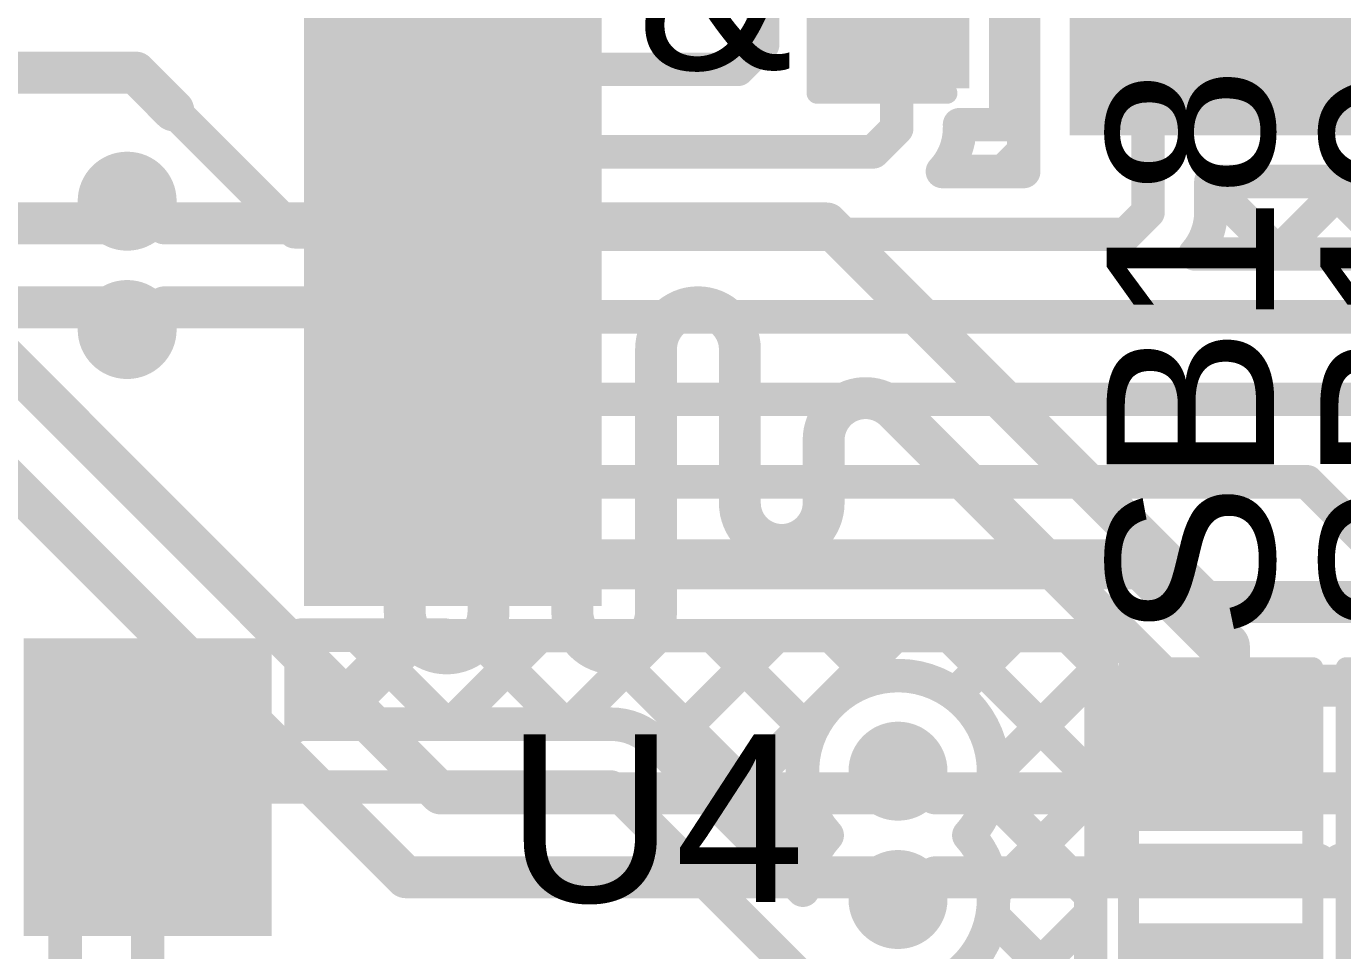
# Model space of a CAD drawing. Header units: millimetres. Extents: x -0.64 to 2.98, y -0.65 to 2.86.
# Drawn here: x 0.7399 to 1.0541, y 1.0345 to 1.255 of the extents above; entities that cross this region are included whole.
import ezdxf

# ---------------------------------------------------------------- set-up
doc = ezdxf.new("R2010")
doc.units = ezdxf.units.MM
doc.header["$MEASUREMENT"] = 0
for name, color, linetype in [('BottomLayer', 5, 'Continuous'), ('BottomSolder', 6, 'Continuous'), ('Mechanical2', 216, 'Continuous'), ('TopLayer', 1, 'Continuous'), ('TopOverlay', 2, 'Continuous'), ('TopPaste', 8, 'Continuous'), ('TopSolder', 216, 'Continuous'), ('ViaHoleLayer', 16, 'Continuous')]:
    doc.layers.add(name, color=color, linetype=linetype)
doc.styles.add('Arial', font='', dxfattribs={"height": 0.2})
doc.styles.get('Arial').set_extended_font_data('Arial')

# ---------------------------------------------------------------- blocks, each defined once
blk = doc.blocks.new('32TQFP_290')
at = {"layer": 'TopLayer'}
for points in [[(-0.15354, -0.02362), (-0.09055, -0.02362), (-0.09055, -0.03543), (-0.15354, -0.03543)], [(-0.15354, -0.04331), (-0.09055, -0.04331), (-0.09055, -0.05512), (-0.15354, -0.05512)], [(-0.15354, -0.06299), (-0.09055, -0.06299), (-0.09055, -0.0748), (-0.15354, -0.0748)], [(-0.06299, -0.09055), (-0.06299, -0.15354), (-0.0748, -0.15354), (-0.0748, -0.09055)], [(-0.04331, -0.09055), (-0.04331, -0.15354), (-0.05512, -0.15354), (-0.05512, -0.09055)], [(-0.02362, -0.09055), (-0.02362, -0.15354), (-0.03543, -0.15354), (-0.03543, -0.09055)], [(-0.00394, -0.09055), (-0.00394, -0.15354), (-0.01575, -0.15354), (-0.01575, -0.09055)], [(0.01575, -0.09055), (0.01575, -0.15354), (0.00394, -0.15354), (0.00394, -0.09055)], [(0.03543, -0.09055), (0.03543, -0.15354), (0.02362, -0.15354), (0.02362, -0.09055)], [(0.05512, -0.09055), (0.05512, -0.15354), (0.04331, -0.15354), (0.04331, -0.09055)]]:
    blk.add_hatch(color=1, dxfattribs=at).paths.add_polyline_path(points)
at = {"layer": 'TopPaste'}
for points in [[(-0.15354, -0.02362), (-0.09055, -0.02362), (-0.09055, -0.03543), (-0.15354, -0.03543)], [(-0.15354, -0.04331), (-0.09055, -0.04331), (-0.09055, -0.05512), (-0.15354, -0.05512)], [(-0.15354, -0.06299), (-0.09055, -0.06299), (-0.09055, -0.0748), (-0.15354, -0.0748)], [(-0.06299, -0.09055), (-0.06299, -0.15354), (-0.0748, -0.15354), (-0.0748, -0.09055)], [(-0.04331, -0.09055), (-0.04331, -0.15354), (-0.05512, -0.15354), (-0.05512, -0.09055)], [(-0.02362, -0.09055), (-0.02362, -0.15354), (-0.03543, -0.15354), (-0.03543, -0.09055)], [(-0.00394, -0.09055), (-0.00394, -0.15354), (-0.01575, -0.15354), (-0.01575, -0.09055)], [(0.01575, -0.09055), (0.01575, -0.15354), (0.00394, -0.15354), (0.00394, -0.09055)], [(0.03543, -0.09055), (0.03543, -0.15354), (0.02362, -0.15354), (0.02362, -0.09055)], [(0.05512, -0.09055), (0.05512, -0.15354), (0.04331, -0.15354), (0.04331, -0.09055)]]:
    blk.add_hatch(color=8, dxfattribs=at).paths.add_polyline_path(points)
at = {"layer": 'TopSolder'}
for points in [[(-0.15754, -0.01962), (-0.08655, -0.01962), (-0.08655, -0.03943), (-0.15754, -0.03943)], [(-0.15754, -0.03931), (-0.08655, -0.03931), (-0.08655, -0.05912), (-0.15754, -0.05912)], [(-0.15754, -0.05899), (-0.08655, -0.05899), (-0.08655, -0.0788), (-0.15754, -0.0788)], [(-0.05899, -0.08655), (-0.05899, -0.15754), (-0.0788, -0.15754), (-0.0788, -0.08655)], [(-0.03931, -0.08655), (-0.03931, -0.15754), (-0.05912, -0.15754), (-0.05912, -0.08655)], [(-0.01962, -0.08655), (-0.01962, -0.15754), (-0.03943, -0.15754), (-0.03943, -0.08655)], [(0.00006, -0.08655), (0.00006, -0.15754), (-0.01975, -0.15754), (-0.01975, -0.08655)], [(0.01975, -0.08655), (0.01975, -0.15754), (-0.00006, -0.15754), (-0.00006, -0.08655)], [(0.03943, -0.08655), (0.03943, -0.15754), (0.01962, -0.15754), (0.01962, -0.08655)], [(0.05912, -0.08655), (0.05912, -0.15754), (0.03931, -0.15754), (0.03931, -0.08655)], [(0.0788, -0.08655), (0.0788, -0.15754), (0.05899, -0.15754), (0.05899, -0.08655)]]:
    blk.add_hatch(color=216, dxfattribs=at).paths.add_polyline_path(points)
at = {"layer": 'TopOverlay', "const_width": 0.005}
blk.add_lwpolyline([(-0.10894, -0.08494), (-0.08694, -0.10694)], dxfattribs=at)
at = {"layer": 'TopOverlay', "const_width": 0.0025}
for points in [[(-0.11019, -0.08494, 1), (-0.10769, -0.08494, 1)], [(-0.08819, -0.10694, 1), (-0.08569, -0.10694, 1)]]:
    blk.add_lwpolyline(points, format="xyb", close=True, dxfattribs=at)
blk = doc.blocks.new('SOLDER_BRIDGE_314')
at = {"layer": 'TopLayer'}
for points in [[(-0.045, -0.0175), (-0.045, 0.0175), (-0.015, 0.0175), (-0.015, -0.0175)], [(0.015, -0.0175), (0.015, 0.0175), (0.045, 0.0175), (0.045, -0.0175)]]:
    blk.add_hatch(color=1, dxfattribs=at).paths.add_polyline_path(points)
at = {"layer": 'TopPaste'}
for points in [[(-0.045, -0.0175), (-0.045, 0.0175), (-0.015, 0.0175), (-0.015, -0.0175)], [(0.015, -0.0175), (0.015, 0.0175), (0.045, 0.0175), (0.045, -0.0175)]]:
    blk.add_hatch(color=8, dxfattribs=at).paths.add_polyline_path(points)
at = {"layer": 'TopSolder'}
for points in [[(-0.049, -0.0215), (-0.049, 0.0215), (-0.011, 0.0215), (-0.011, -0.0215)], [(0.011, -0.0215), (0.011, 0.0215), (0.049, 0.0215), (0.049, -0.0215)]]:
    blk.add_hatch(color=216, dxfattribs=at).paths.add_polyline_path(points)
at = {"layer": 'TopOverlay', "const_width": 0.005}
for points in [[(-0.05, 0.022), (-0.05, -0.022)], [(-0.05, 0.022), (0.05, 0.022)], [(0.05, 0.022), (0.05, -0.022)], [(-0.05, -0.022), (0.05, -0.022)]]:
    blk.add_lwpolyline(points, dxfattribs=at)
at = {"layer": 'TopOverlay', "const_width": 0.0025}
for points in [[(-0.05125, 0.022, 1), (-0.04875, 0.022, 1)], [(-0.05125, 0.022, 1), (-0.04875, 0.022, 1)], [(0.04875, 0.022, 1), (0.05125, 0.022, 1)], [(0.04875, 0.022, 1), (0.05125, 0.022, 1)], [(-0.05125, -0.022, 1), (-0.04875, -0.022, 1)], [(-0.05125, -0.022, 1), (-0.04875, -0.022, 1)], [(0.04875, -0.022, 1), (0.05125, -0.022, 1)], [(0.04875, -0.022, 1), (0.05125, -0.022, 1)]]:
    blk.add_lwpolyline(points, format="xyb", close=True, dxfattribs=at)
blk = doc.blocks.new('SOLDER_BRIDGE_315')
at = {"layer": 'TopLayer'}
for points in [[(-0.045, -0.0175), (-0.045, 0.0175), (-0.015, 0.0175), (-0.015, -0.0175)], [(0.015, -0.0175), (0.015, 0.0175), (0.045, 0.0175), (0.045, -0.0175)]]:
    blk.add_hatch(color=1, dxfattribs=at).paths.add_polyline_path(points)
at = {"layer": 'TopPaste'}
for points in [[(-0.045, -0.0175), (-0.045, 0.0175), (-0.015, 0.0175), (-0.015, -0.0175)], [(0.015, -0.0175), (0.015, 0.0175), (0.045, 0.0175), (0.045, -0.0175)]]:
    blk.add_hatch(color=8, dxfattribs=at).paths.add_polyline_path(points)
at = {"layer": 'TopSolder'}
for points in [[(-0.049, -0.0215), (-0.049, 0.0215), (-0.011, 0.0215), (-0.011, -0.0215)], [(0.011, -0.0215), (0.011, 0.0215), (0.049, 0.0215), (0.049, -0.0215)]]:
    blk.add_hatch(color=216, dxfattribs=at).paths.add_polyline_path(points)
at = {"layer": 'TopOverlay', "const_width": 0.005}
for points in [[(-0.05, 0.022), (-0.05, -0.022)], [(-0.05, 0.022), (0.05, 0.022)], [(0.05, 0.022), (0.05, -0.022)], [(-0.05, -0.022), (0.05, -0.022)]]:
    blk.add_lwpolyline(points, dxfattribs=at)
at = {"layer": 'TopOverlay', "const_width": 0.0025}
for points in [[(-0.05125, 0.022, 1), (-0.04875, 0.022, 1)], [(-0.05125, 0.022, 1), (-0.04875, 0.022, 1)], [(0.04875, 0.022, 1), (0.05125, 0.022, 1)], [(0.04875, 0.022, 1), (0.05125, 0.022, 1)], [(-0.05125, -0.022, 1), (-0.04875, -0.022, 1)], [(-0.05125, -0.022, 1), (-0.04875, -0.022, 1)], [(0.04875, -0.022, 1), (0.05125, -0.022, 1)], [(0.04875, -0.022, 1), (0.05125, -0.022, 1)]]:
    blk.add_lwpolyline(points, format="xyb", close=True, dxfattribs=at)
blk = doc.blocks.new('CAP_0402_357')
at = {"layer": 'TopLayer'}
for points in [[(-0.0275, -0.0125), (-0.0275, 0.0125), (-0.0095, 0.0125), (-0.0095, -0.0125)], [(0.0095, -0.0125), (0.0095, 0.0125), (0.0275, 0.0125), (0.0275, -0.0125)]]:
    blk.add_hatch(color=1, dxfattribs=at).paths.add_polyline_path(points)
at = {"layer": 'TopPaste'}
for points in [[(-0.0275, -0.0125), (-0.0275, 0.0125), (-0.0095, 0.0125), (-0.0095, -0.0125)], [(0.0095, -0.0125), (0.0095, 0.0125), (0.0275, 0.0125), (0.0275, -0.0125)]]:
    blk.add_hatch(color=8, dxfattribs=at).paths.add_polyline_path(points)
at = {"layer": 'TopSolder'}
for points in [[(-0.02986, -0.01486), (-0.02986, 0.01486), (-0.00714, 0.01486), (-0.00714, -0.01486)], [(0.00714, -0.01486), (0.00714, 0.01486), (0.02986, 0.01486), (0.02986, -0.01486)]]:
    blk.add_hatch(color=216, dxfattribs=at).paths.add_polyline_path(points)
at = {"layer": 'TopOverlay', "const_width": 0.005}
for points in [[(-0.031, -0.016), (-0.031, 0.016)], [(-0.011, 0.016), (-0.031, 0.016)], [(0.031, 0.016), (0.011, 0.016)], [(0.031, -0.016), (0.031, 0.016)], [(-0.011, -0.016), (-0.031, -0.016)], [(0.031, -0.016), (0.011, -0.016)]]:
    blk.add_lwpolyline(points, dxfattribs=at)
at = {"layer": 'TopOverlay', "const_width": 0.0025}
for points in [[(-0.03225, 0.016, 1), (-0.02975, 0.016, 1)], [(-0.03225, 0.016, 1), (-0.02975, 0.016, 1)], [(-0.01225, 0.016, 1), (-0.00975, 0.016, 1)], [(0.00975, 0.016, 1), (0.01225, 0.016, 1)], [(0.02975, 0.016, 1), (0.03225, 0.016, 1)], [(0.02975, 0.016, 1), (0.03225, 0.016, 1)], [(-0.03225, -0.016, 1), (-0.02975, -0.016, 1)], [(-0.03225, -0.016, 1), (-0.02975, -0.016, 1)], [(-0.01225, -0.016, 1), (-0.00975, -0.016, 1)], [(0.00975, -0.016, 1), (0.01225, -0.016, 1)], [(0.02975, -0.016, 1), (0.03225, -0.016, 1)], [(0.02975, -0.016, 1), (0.03225, -0.016, 1)]]:
    blk.add_lwpolyline(points, format="xyb", close=True, dxfattribs=at)
blk = doc.blocks.new('CAP_0603_359')
at = {"layer": 'TopLayer'}
for points in [[(-0.015, 0.0175), (-0.015, -0.0175), (-0.045, -0.0175), (-0.045, 0.0175)], [(0.045, 0.0175), (0.045, -0.0175), (0.015, -0.0175), (0.015, 0.0175)]]:
    blk.add_hatch(color=1, dxfattribs=at).paths.add_polyline_path(points)
at = {"layer": 'TopPaste'}
for points in [[(-0.015, 0.0175), (-0.015, -0.0175), (-0.045, -0.0175), (-0.045, 0.0175)], [(0.045, 0.0175), (0.045, -0.0175), (0.015, -0.0175), (0.015, 0.0175)]]:
    blk.add_hatch(color=8, dxfattribs=at).paths.add_polyline_path(points)
at = {"layer": 'TopSolder'}
for points in [[(-0.01264, 0.01986), (-0.01264, -0.01986), (-0.04736, -0.01986), (-0.04736, 0.01986)], [(0.04736, 0.01986), (0.04736, -0.01986), (0.01264, -0.01986), (0.01264, 0.01986)]]:
    blk.add_hatch(color=216, dxfattribs=at).paths.add_polyline_path(points)
at = {"layer": 'TopOverlay', "const_width": 0.005}
for points in [[(-0.049, -0.021), (-0.049, 0.021)], [(-0.049, 0.021), (-0.018, 0.021)], [(0.018, 0.021), (0.049, 0.021)], [(0.049, -0.021), (0.049, 0.021)], [(-0.049, -0.021), (-0.018, -0.021)], [(0.018, -0.021), (0.049, -0.021)]]:
    blk.add_lwpolyline(points, dxfattribs=at)
at = {"layer": 'TopOverlay', "const_width": 0.0025}
for points in [[(-0.05025, 0.021, 1), (-0.04775, 0.021, 1)], [(-0.05025, 0.021, 1), (-0.04775, 0.021, 1)], [(-0.01925, 0.021, 1), (-0.01675, 0.021, 1)], [(0.01675, 0.021, 1), (0.01925, 0.021, 1)], [(0.04775, 0.021, 1), (0.05025, 0.021, 1)], [(0.04775, 0.021, 1), (0.05025, 0.021, 1)], [(-0.05025, -0.021, 1), (-0.04775, -0.021, 1)], [(-0.05025, -0.021, 1), (-0.04775, -0.021, 1)], [(-0.01925, -0.021, 1), (-0.01675, -0.021, 1)], [(0.01675, -0.021, 1), (0.01925, -0.021, 1)], [(0.04775, -0.021, 1), (0.05025, -0.021, 1)], [(0.04775, -0.021, 1), (0.05025, -0.021, 1)]]:
    blk.add_lwpolyline(points, format="xyb", close=True, dxfattribs=at)

msp = doc.modelspace()

# ---------------------------------------------------------------- hatches: boundary and pattern name
at = {"layer": 'BottomLayer'}
h = msp.add_hatch(color=5, dxfattribs=at)
edge = h.paths.add_edge_path()
edge.add_arc((0.764, 1.21331), 0.01181, 0, 360)
h = msp.add_hatch(color=5, dxfattribs=at)
edge = h.paths.add_edge_path()
edge.add_arc((0.764, 1.18269), 0.01181, 0, 360)
h = msp.add_hatch(color=5, dxfattribs=at)
edge = h.paths.add_edge_path()
edge.add_arc((0.948, 1.07731), 0.01181, 0, 360)
h = msp.add_hatch(color=5, dxfattribs=at)
edge = h.paths.add_edge_path()
edge.add_arc((0.948, 1.04669), 0.01181, 0, 360)
at = {"layer": 'BottomSolder'}
h = msp.add_hatch(color=6, dxfattribs=at)
edge = h.paths.add_edge_path()
edge.add_arc((0.764, 1.21331), 0.00791, 0, 360)
h = msp.add_hatch(color=6, dxfattribs=at)
edge = h.paths.add_edge_path()
edge.add_arc((0.764, 1.18269), 0.00791, 0, 360)
h = msp.add_hatch(color=6, dxfattribs=at)
edge = h.paths.add_edge_path()
edge.add_arc((0.948, 1.07731), 0.00791, 0, 360)
h = msp.add_hatch(color=6, dxfattribs=at)
edge = h.paths.add_edge_path()
edge.add_arc((0.948, 1.04669), 0.00791, 0, 360)
at = {"layer": 'TopLayer'}
for points in [[(0.989, 1.229), (1.132, 1.229), (1.132, 1.283), (0.989, 1.283)], [(1.005, 0.97), (1.043, 0.97), (1.043, 1.04), (1.005, 1.04)]]:
    msp.add_hatch(color=1, dxfattribs=at).paths.add_polyline_path(points)
h = msp.add_hatch(color=1, dxfattribs=at)
edge = h.paths.add_edge_path()
edge.add_arc((0.764, 1.21331), 0.01181, 0, 360)
h = msp.add_hatch(color=1, dxfattribs=at)
edge = h.paths.add_edge_path()
edge.add_arc((0.764, 1.18269), 0.01181, 0, 360)
h = msp.add_hatch(color=1, dxfattribs=at)
edge = h.paths.add_edge_path()
edge.add_arc((0.948, 1.07731), 0.01181, 0, 360)
h = msp.add_hatch(color=1, dxfattribs=at)
edge = h.paths.add_edge_path()
edge.add_arc((0.948, 1.04669), 0.01181, 0, 360)
at = {"layer": 'TopSolder'}
h = msp.add_hatch(color=216, dxfattribs=at)
edge = h.paths.add_edge_path()
edge.add_arc((0.764, 1.21331), 0.00791, 0, 360)
h = msp.add_hatch(color=216, dxfattribs=at)
edge = h.paths.add_edge_path()
edge.add_arc((0.764, 1.18269), 0.00791, 0, 360)
h = msp.add_hatch(color=216, dxfattribs=at)
edge = h.paths.add_edge_path()
edge.add_arc((0.948, 1.07731), 0.00791, 0, 360)
h = msp.add_hatch(color=216, dxfattribs=at)
edge = h.paths.add_edge_path()
edge.add_arc((0.948, 1.04669), 0.00791, 0, 360)
at = {"layer": 'ViaHoleLayer'}
h = msp.add_hatch(color=16, dxfattribs=at)
edge = h.paths.add_edge_path()
edge.add_arc((0.764, 1.21331), 0.00591, 0, 360)
h = msp.add_hatch(color=16, dxfattribs=at)
edge = h.paths.add_edge_path()
edge.add_arc((0.764, 1.18269), 0.00591, 0, 360)
h = msp.add_hatch(color=16, dxfattribs=at)
edge = h.paths.add_edge_path()
edge.add_arc((0.948, 1.07731), 0.00591, 0, 360)
h = msp.add_hatch(color=16, dxfattribs=at)
edge = h.paths.add_edge_path()
edge.add_arc((0.948, 1.04669), 0.00591, 0, 360)

# ---------------------------------------------------------------- linework, layer by layer
at = {"layer": 'BottomLayer', "const_width": 0.01}
for points in [[(0.67067, 1.24016), (0.83883, 1.072)], [(0.66238, 1.22016), (0.83054, 1.052)], [(0.764, 1.21331), (0.76769, 1.21331)], [(0.76769, 1.21331), (0.773, 1.208)], [(0.773, 1.208), (0.931, 1.208)], [(0.931, 1.208), (1.02131, 1.11769)], [(0.76769, 1.18269), (0.773, 1.188)], [(0.773, 1.188), (0.79525, 1.188)], [(0.79525, 1.188), (0.82025, 1.188)], [(0.764, 1.18269), (0.76769, 1.18269)], [(0.83025, 1.11541), (0.83025, 1.178)], [(0.85025, 1.11541), (0.85025, 1.178)], [(0.87025, 1.11541), (0.87025, 1.178)], [(0.89025, 1.11541), (0.89025, 1.178)], [(0.91025, 1.14129), (0.91025, 1.178)], [(0.94732, 1.1634), (0.964, 1.14672)], [(0.93025, 1.14129), (0.93025, 1.15633)], [(0.964, 1.14672), (1.01303, 1.09769)], [(1.02131, 1.11769), (1.278, 1.11769)], [(1.01303, 1.09769), (1.278, 1.09769)], [(0.94269, 1.072), (0.948, 1.07731)], [(0.948, 1.07731), (0.95169, 1.07731)], [(0.95169, 1.07731), (0.957, 1.072)], [(0.83883, 1.072), (0.94269, 1.072)], [(0.957, 1.072), (1.26828, 1.072)], [(0.83054, 1.052), (0.94269, 1.052)], [(0.94269, 1.052), (0.948, 1.04669)], [(0.95169, 1.04669), (0.957, 1.052)], [(0.957, 1.052), (1.26, 1.052)], [(0.948, 1.04669), (0.95169, 1.04669)]]:
    msp.add_lwpolyline(points, dxfattribs=at)
at = {"layer": 'BottomLayer', "const_width": 0.005}
for points in [[(0.7615, 1.21331, 1), (0.7665, 1.21331, 1)], [(0.76519, 1.21331, 1), (0.77019, 1.21331, 1)], [(0.76519, 1.21331, 1), (0.77019, 1.21331, 1)], [(0.7705, 1.208, 1), (0.7755, 1.208, 1)], [(0.7705, 1.208, 1), (0.7755, 1.208, 1)], [(0.9285, 1.208, 1), (0.9335, 1.208, 1)], [(0.9285, 1.208, 1), (0.9335, 1.208, 1)], [(0.7705, 1.188, 1), (0.7755, 1.188, 1)], [(0.7705, 1.188, 1), (0.7755, 1.188, 1)], [(0.79275, 1.188, 1), (0.79775, 1.188, 1)], [(0.79275, 1.188, 1), (0.79775, 1.188, 1)], [(0.81775, 1.188, 1), (0.82275, 1.188, 1)], [(0.81775, 1.188, 1), (0.82275, 1.188, 1)], [(0.7615, 1.18269, 1), (0.7665, 1.18269, 1)], [(0.76519, 1.18269, 1), (0.77019, 1.18269, 1)], [(0.76519, 1.18269, 1), (0.77019, 1.18269, 1)], [(0.82775, 1.178, 1), (0.83275, 1.178, 1)], [(0.82775, 1.178, 1), (0.83275, 1.178, 1)], [(0.84775, 1.178, 1), (0.85275, 1.178, 1)], [(0.84775, 1.178, 1), (0.85275, 1.178, 1)], [(0.86775, 1.178, 1), (0.87275, 1.178, 1)], [(0.86775, 1.178, 1), (0.87275, 1.178, 1)], [(0.88775, 1.178, 1), (0.89275, 1.178, 1)], [(0.88775, 1.178, 1), (0.89275, 1.178, 1)], [(0.90775, 1.178, 1), (0.91275, 1.178, 1)], [(0.90775, 1.178, 1), (0.91275, 1.178, 1)], [(0.94482, 1.1634, 1), (0.94982, 1.1634, 1)], [(0.94482, 1.1634, 1), (0.94982, 1.1634, 1)], [(0.92775, 1.15633, 1), (0.93275, 1.15633, 1)], [(0.92775, 1.15633, 1), (0.93275, 1.15633, 1)], [(0.9615, 1.14672, 1), (0.9665, 1.14672, 1)], [(0.9615, 1.14672, 1), (0.9665, 1.14672, 1)], [(0.90775, 1.14129, 1), (0.91275, 1.14129, 1)], [(0.90775, 1.14129, 1), (0.91275, 1.14129, 1)], [(0.92775, 1.14129, 1), (0.93275, 1.14129, 1)], [(0.92775, 1.14129, 1), (0.93275, 1.14129, 1)], [(1.01881, 1.11769, 1), (1.02381, 1.11769, 1)], [(1.01881, 1.11769, 1), (1.02381, 1.11769, 1)], [(0.82775, 1.11541, 1), (0.83275, 1.11541, 1)], [(0.82775, 1.11541, 1), (0.83275, 1.11541, 1)], [(0.84775, 1.11541, 1), (0.85275, 1.11541, 1)], [(0.84775, 1.11541, 1), (0.85275, 1.11541, 1)], [(0.86775, 1.11541, 1), (0.87275, 1.11541, 1)], [(0.86775, 1.11541, 1), (0.87275, 1.11541, 1)], [(0.88775, 1.11541, 1), (0.89275, 1.11541, 1)], [(0.88775, 1.11541, 1), (0.89275, 1.11541, 1)], [(1.01053, 1.09769, 1), (1.01553, 1.09769, 1)], [(1.01053, 1.09769, 1), (1.01553, 1.09769, 1)], [(0.9455, 1.07731, 1), (0.9505, 1.07731, 1)], [(0.9455, 1.07731, 1), (0.9505, 1.07731, 1)], [(0.94919, 1.07731, 1), (0.95419, 1.07731, 1)], [(0.94919, 1.07731, 1), (0.95419, 1.07731, 1)], [(0.83633, 1.072, 1), (0.84133, 1.072, 1)], [(0.83633, 1.072, 1), (0.84133, 1.072, 1)], [(0.94019, 1.072, 1), (0.94519, 1.072, 1)], [(0.94019, 1.072, 1), (0.94519, 1.072, 1)], [(0.9545, 1.072, 1), (0.9595, 1.072, 1)], [(0.9545, 1.072, 1), (0.9595, 1.072, 1)], [(0.82804, 1.052, 1), (0.83304, 1.052, 1)], [(0.82804, 1.052, 1), (0.83304, 1.052, 1)], [(0.94019, 1.052, 1), (0.94519, 1.052, 1)], [(0.94019, 1.052, 1), (0.94519, 1.052, 1)], [(0.9545, 1.052, 1), (0.9595, 1.052, 1)], [(0.9545, 1.052, 1), (0.9595, 1.052, 1)], [(0.9455, 1.04669, 1), (0.9505, 1.04669, 1)], [(0.9455, 1.04669, 1), (0.9505, 1.04669, 1)], [(0.94919, 1.04669, 1), (0.95419, 1.04669, 1)], [(0.94919, 1.04669, 1), (0.95419, 1.04669, 1)]]:
    msp.add_lwpolyline(points, format="xyb", close=True, dxfattribs=at)
at = {"layer": 'BottomLayer', "const_width": 0.01}
for points in [[(0.82025, 1.188, -0.414214), (0.83025, 1.178)], [(0.85025, 1.178, -1), (0.87025, 1.178)], [(0.89025, 1.178, -1), (0.91025, 1.178)], [(0.93025, 1.15633, -0.668181), (0.94732, 1.1634)], [(0.93025, 1.14129, -1), (0.91025, 1.14129)], [(0.85025, 1.11541, -1), (0.83025, 1.11541)], [(0.89025, 1.11541, -1), (0.87025, 1.11541)]]:
    msp.add_lwpolyline(points, format="xyb", dxfattribs=at)
at = {"layer": 'Mechanical2', "const_width": 0.01}
msp.add_lwpolyline([(1.75783, 2.80917, -6.230382), (0.64896, 2.81029)], format="xyb", dxfattribs=at)
at = {"layer": 'TopLayer'}
for points, const_width in [([(0.91569, 1.25069), (0.91569, 1.31806)], 0.008), ([(0.97369, 1.23156), (0.97369, 1.283)], 0.008), ([(0.978, 1.2204), (0.978, 1.283)], 0.008), ([(0.94769, 1.23069), (0.94769, 1.26006)], 0.008), ([(1.00769, 1.21069), (1.00769, 1.26006)], 0.008), ([(0.97369, 1.24921), (0.978, 1.25352)], 0.008), ([(0.90977, 1.24477), (0.91569, 1.25069)], 0.008), ([(0.657, 1.244), (0.766, 1.244)], 0.01), ([(0.766, 1.244), (0.775, 1.235)], 0.01), ([(0.84174, 1.24477), (0.90977, 1.24477)], 0.008), ([(0.97369, 1.2377), (0.978, 1.23339)], 0.008), ([(0.775, 1.235), (0.80398, 1.20602)], 0.008), ([(0.96269, 1.23156), (0.97369, 1.23156)], 0.008), ([(0.94209, 1.22509), (0.94769, 1.23069)], 0.008), ([(0.84174, 1.22509), (0.94209, 1.22509)], 0.008), ([(0.97317, 1.2204), (0.978, 1.22523)], 0.008), ([(0.95861, 1.2204), (0.978, 1.2204)], 0.008), ([(1.02269, 1.218), (1.143, 1.218)], 0.008), ([(1.02269, 1.21336), (1.02734, 1.218)], 0.008), ([(1.02269, 1.21069), (1.02269, 1.218)], 0.008), ([(1.02269, 1.21699), (1.03896, 1.20072)], 0.008), ([(1.03834, 1.20072), (1.05562, 1.218)], 0.008), ([(1.04996, 1.218), (1.06724, 1.20072)], 0.008), ([(0.75869, 1.208), (0.764, 1.21331)], 0.01), ([(0.684, 1.208), (0.75869, 1.208)], 0.01), ([(1.0024, 1.2054), (1.00769, 1.21069)], 0.008), ([(0.80398, 1.20602), (0.84113, 1.20602)], 0.008), ([(0.84113, 1.20602), (0.84174, 1.2054)], 0.008), ([(0.84174, 1.2054), (1.0024, 1.2054)], 0.008), ([(1.0189, 1.20072), (1.20805, 1.20072)], 0.008), ([(0.69228, 1.188), (0.75869, 1.188)], 0.01), ([(0.75869, 1.188), (0.764, 1.18269)], 0.01), ([(0.84174, 1.18572), (1.20805, 1.18572)], 0.008), ([(0.84174, 1.16603), (1.17697, 1.16603)], 0.008), ([(0.84174, 1.14635), (1.04565, 1.14635)], 0.008), ([(1.04565, 1.14635), (1.077, 1.115)], 0.008), ([(0.84174, 1.12666), (1.00634, 1.12666)], 0.012), ([(1.00634, 1.12666), (1.026, 1.107)], 0.012), ([(0.8055, 1.10976), (0.83995, 1.10976)], 0.008), ([(0.8055, 1.08852), (0.8055, 1.10976)], 0.008), ([(0.813, 1.08852), (0.83424, 1.10976)], 0.008), ([(0.81879, 1.10976), (0.84004, 1.08852)], 0.008), ([(0.84128, 1.08852), (0.86243, 1.10966)], 0.008), ([(0.84174, 1.10966), (0.99929, 1.10966)], 0.008), ([(0.84717, 1.10966), (0.86832, 1.08852)], 0.008), ([(0.86957, 1.08852), (0.89072, 1.10966)], 0.008), ([(0.87545, 1.10966), (0.92781, 1.05731)], 0.008), ([(0.89177, 1.08244), (0.919, 1.10966)], 0.008), ([(0.90374, 1.10966), (0.92706, 1.08635)], 0.008), ([(0.90592, 1.0683), (0.94728, 1.10966)], 0.008), ([(0.93202, 1.10966), (0.94229, 1.0994)], 0.008), ([(0.96031, 1.10966), (0.9965, 1.07347)], 0.008), ([(0.96156, 1.09566), (0.97557, 1.10966)], 0.008), ([(0.98859, 1.10966), (0.9965, 1.10176)], 0.008), ([(1.026, 1.083), (1.026, 1.107)], 0.012), ([(0.9965, 1.056), (0.9965, 1.108)], 0.008), ([(0.9708, 1.07661), (0.9965, 1.10231)], 0.008), ([(0.8055, 1.09477), (0.81175, 1.08852)], 0.008), ([(0.8055, 1.08852), (0.87948, 1.08852)], 0.008), ([(0.8901, 1.08412), (0.9253, 1.04892)], 0.008), ([(1.025, 1.082), (1.026, 1.083)], 0.012), ([(0.97076, 1.04828), (0.9965, 1.07403)], 0.008), ([(0.74922, 1.02778), (0.74922, 1.07352)], 0.008), ([(0.7689, 1.0301), (0.7689, 1.07352)], 0.008), ([(0.78859, 1.07352), (0.87948, 1.07352)], 0.008), ([(0.87948, 1.07352), (0.939, 1.014)], 0.008), ([(0.97009, 1.0716), (0.994, 1.04769)], 0.008), ([(0.92006, 1.05415), (0.92966, 1.06375)], 0.008), ([(0.9965, 1.056), (1.0485, 1.056)], 0.008), ([(1.00176, 1.051), (1.00676, 1.056)], 0.008), ([(1.01397, 1.056), (1.01897, 1.051)], 0.008), ([(1.03004, 1.051), (1.03504, 1.056)], 0.008), ([(1.04226, 1.056), (1.04726, 1.051)], 0.008), ([(1.0535, 1.056), (1.1055, 1.056)], 0.008), ([(0.994, 1.051), (1.046, 1.051)], 0.008), ([(0.994, 0.959), (0.994, 1.051)], 0.008), ([(1.046, 1.051), (1.054, 1.051)], 0.008), ([(1.046, 1.051), (1.054, 1.051)], 0.008), ([(1.054, 1.051), (1.106, 1.051)], 0.008), ([(0.954, 1.00324), (0.994, 1.04324)], 0.008), ([(0.9705, 1.04291), (0.994, 1.0194)], 0.008)]:
    msp.add_lwpolyline(points, dxfattribs=dict(at, const_width=const_width))
for points, const_width in [([(0.976, 1.25352, 1), (0.98, 1.25352, 1)], 0.004), ([(0.91369, 1.25069, 1), (0.91769, 1.25069, 1)], 0.004), ([(0.91369, 1.25069, 1), (0.91769, 1.25069, 1)], 0.004), ([(0.97169, 1.24921, 1), (0.97569, 1.24921, 1)], 0.004), ([(0.7635, 1.244, 1), (0.7685, 1.244, 1)], 0.005), ([(0.7635, 1.244, 1), (0.7685, 1.244, 1)], 0.005), ([(0.83974, 1.24477, 1), (0.84374, 1.24477, 1)], 0.004), ([(0.90777, 1.24477, 1), (0.91177, 1.24477, 1)], 0.004), ([(0.90777, 1.24477, 1), (0.91177, 1.24477, 1)], 0.004), ([(0.97169, 1.2377, 1), (0.97569, 1.2377, 1)], 0.004), ([(0.7725, 1.235, 1), (0.7775, 1.235, 1)], 0.005), ([(0.773, 1.235, 1), (0.777, 1.235, 1)], 0.004), ([(0.96069, 1.23156, 1), (0.96469, 1.23156, 1)], 0.004), ([(0.97169, 1.23156, 1), (0.97569, 1.23156, 1)], 0.004), ([(0.97169, 1.23156, 1), (0.97569, 1.23156, 1)], 0.004), ([(0.976, 1.23339, 1), (0.98, 1.23339, 1)], 0.004), ([(0.94569, 1.23069, 1), (0.94969, 1.23069, 1)], 0.004), ([(0.94569, 1.23069, 1), (0.94969, 1.23069, 1)], 0.004), ([(0.96069, 1.23069, 1), (0.96469, 1.23069, 1)], 0.004), ([(0.96069, 1.23069, 1), (0.96469, 1.23069, 1)], 0.004), ([(0.83974, 1.22509, 1), (0.84374, 1.22509, 1)], 0.004), ([(0.94009, 1.22509, 1), (0.94409, 1.22509, 1)], 0.004), ([(0.94009, 1.22509, 1), (0.94409, 1.22509, 1)], 0.004), ([(0.976, 1.22523, 1), (0.98, 1.22523, 1)], 0.004), ([(0.95661, 1.2204, 1), (0.96061, 1.2204, 1)], 0.004), ([(0.95661, 1.2204, 1), (0.96061, 1.2204, 1)], 0.004), ([(0.95661, 1.2204, 1), (0.96061, 1.2204, 1)], 0.004), ([(0.97117, 1.2204, 1), (0.97517, 1.2204, 1)], 0.004), ([(0.976, 1.2204, 1), (0.98, 1.2204, 1)], 0.004), ([(0.976, 1.2204, 1), (0.98, 1.2204, 1)], 0.004), ([(1.02069, 1.218, 1), (1.02469, 1.218, 1)], 0.004), ([(1.02069, 1.218, 1), (1.02469, 1.218, 1)], 0.004), ([(1.02069, 1.21699, 1), (1.02469, 1.21699, 1)], 0.004), ([(1.02534, 1.218, 1), (1.02934, 1.218, 1)], 0.004), ([(1.04796, 1.218, 1), (1.05196, 1.218, 1)], 0.004), ([(1.05362, 1.218, 1), (1.05762, 1.218, 1)], 0.004), ([(0.7615, 1.21331, 1), (0.7665, 1.21331, 1)], 0.005), ([(1.02069, 1.21336, 1), (1.02469, 1.21336, 1)], 0.004), ([(0.75619, 1.208, 1), (0.76119, 1.208, 1)], 0.005), ([(0.75619, 1.208, 1), (0.76119, 1.208, 1)], 0.005), ([(1.00569, 1.21069, 1), (1.00969, 1.21069, 1)], 0.004), ([(1.00569, 1.21069, 1), (1.00969, 1.21069, 1)], 0.004), ([(1.02069, 1.21069, 1), (1.02469, 1.21069, 1)], 0.004), ([(1.02069, 1.21069, 1), (1.02469, 1.21069, 1)], 0.004), ([(1.02069, 1.21069, 1), (1.02469, 1.21069, 1)], 0.004), ([(0.80198, 1.20602, 1), (0.80598, 1.20602, 1)], 0.004), ([(0.80198, 1.20602, 1), (0.80598, 1.20602, 1)], 0.004), ([(0.83913, 1.20602, 1), (0.84313, 1.20602, 1)], 0.004), ([(0.83913, 1.20602, 1), (0.84313, 1.20602, 1)], 0.004), ([(0.83974, 1.2054, 1), (0.84374, 1.2054, 1)], 0.004), ([(0.83974, 1.2054, 1), (0.84374, 1.2054, 1)], 0.004), ([(1.0004, 1.2054, 1), (1.0044, 1.2054, 1)], 0.004), ([(1.0004, 1.2054, 1), (1.0044, 1.2054, 1)], 0.004), ([(1.0169, 1.20072, 1), (1.0209, 1.20072, 1)], 0.004), ([(1.0169, 1.20072, 1), (1.0209, 1.20072, 1)], 0.004), ([(1.0169, 1.20072, 1), (1.0209, 1.20072, 1)], 0.004), ([(1.03634, 1.20072, 1), (1.04034, 1.20072, 1)], 0.004), ([(1.03696, 1.20072, 1), (1.04096, 1.20072, 1)], 0.004), ([(0.75619, 1.188, 1), (0.76119, 1.188, 1)], 0.005), ([(0.75619, 1.188, 1), (0.76119, 1.188, 1)], 0.005), ([(0.83974, 1.18572, 1), (0.84374, 1.18572, 1)], 0.004), ([(0.7615, 1.18269, 1), (0.7665, 1.18269, 1)], 0.005), ([(0.83974, 1.16603, 1), (0.84374, 1.16603, 1)], 0.004), ([(0.83974, 1.14635, 1), (0.84374, 1.14635, 1)], 0.004), ([(1.04365, 1.14635, 1), (1.04765, 1.14635, 1)], 0.004), ([(1.04365, 1.14635, 1), (1.04765, 1.14635, 1)], 0.004), ([(0.83874, 1.12666, 1), (0.84474, 1.12666, 1)], 0.006), ([(1.00334, 1.12666, 1), (1.00934, 1.12666, 1)], 0.006), ([(1.00334, 1.12666, 1), (1.00934, 1.12666, 1)], 0.006), ([(0.8035, 1.10976, 1), (0.8075, 1.10976, 1)], 0.004), ([(0.8035, 1.10976, 1), (0.8075, 1.10976, 1)], 0.004), ([(0.81679, 1.10976, 1), (0.82079, 1.10976, 1)], 0.004), ([(0.83224, 1.10976, 1), (0.83624, 1.10976, 1)], 0.004), ([(0.83795, 1.10976, 1), (0.84195, 1.10976, 1)], 0.004), ([(0.83974, 1.10966, 1), (0.84374, 1.10966, 1)], 0.004), ([(0.84517, 1.10966, 1), (0.84917, 1.10966, 1)], 0.004), ([(0.86043, 1.10966, 1), (0.86443, 1.10966, 1)], 0.004), ([(0.87345, 1.10966, 1), (0.87745, 1.10966, 1)], 0.004), ([(0.88872, 1.10966, 1), (0.89272, 1.10966, 1)], 0.004), ([(0.90174, 1.10966, 1), (0.90574, 1.10966, 1)], 0.004), ([(0.917, 1.10966, 1), (0.921, 1.10966, 1)], 0.004), ([(0.93002, 1.10966, 1), (0.93402, 1.10966, 1)], 0.004), ([(0.94528, 1.10966, 1), (0.94928, 1.10966, 1)], 0.004), ([(0.95831, 1.10966, 1), (0.96231, 1.10966, 1)], 0.004), ([(0.97357, 1.10966, 1), (0.97757, 1.10966, 1)], 0.004), ([(0.98659, 1.10966, 1), (0.99059, 1.10966, 1)], 0.004), ([(0.99729, 1.10966, 1), (1.00129, 1.10966, 1)], 0.004), ([(1.023, 1.107, 1), (1.029, 1.107, 1)], 0.006), ([(1.023, 1.107, 1), (1.029, 1.107, 1)], 0.006), ([(0.9945, 1.108, 1), (0.9985, 1.108, 1)], 0.004), ([(0.9945, 1.10231, 1), (0.9985, 1.10231, 1)], 0.004), ([(0.94029, 1.0994, 1), (0.94429, 1.0994, 1)], 0.004), ([(0.9945, 1.10176, 1), (0.9985, 1.10176, 1)], 0.004), ([(0.8035, 1.09477, 1), (0.8075, 1.09477, 1)], 0.004), ([(0.95956, 1.09566, 1), (0.96356, 1.09566, 1)], 0.004), ([(0.8035, 1.08852, 1), (0.8075, 1.08852, 1)], 0.004), ([(0.8035, 1.08852, 1), (0.8075, 1.08852, 1)], 0.004), ([(0.80975, 1.08852, 1), (0.81375, 1.08852, 1)], 0.004), ([(0.811, 1.08852, 1), (0.815, 1.08852, 1)], 0.004), ([(0.83804, 1.08852, 1), (0.84204, 1.08852, 1)], 0.004), ([(0.83928, 1.08852, 1), (0.84328, 1.08852, 1)], 0.004), ([(0.86632, 1.08852, 1), (0.87032, 1.08852, 1)], 0.004), ([(0.86757, 1.08852, 1), (0.87157, 1.08852, 1)], 0.004), ([(0.87748, 1.08852, 1), (0.88148, 1.08852, 1)], 0.004), ([(0.87748, 1.08852, 1), (0.88148, 1.08852, 1)], 0.004), ([(0.87748, 1.08852, 1), (0.88148, 1.08852, 1)], 0.004), ([(0.92506, 1.08635, 1), (0.92906, 1.08635, 1)], 0.004), ([(0.88809, 1.08413, 1), (0.89209, 1.08413, 1)], 0.004), ([(0.88809, 1.08412, 1), (0.89209, 1.08412, 1)], 0.004), ([(0.8881, 1.08412, 1), (0.8921, 1.08412, 1)], 0.004), ([(1.022, 1.082, 1), (1.028, 1.082, 1)], 0.006), ([(1.023, 1.083, 1), (1.029, 1.083, 1)], 0.006), ([(1.023, 1.083, 1), (1.029, 1.083, 1)], 0.006), ([(0.88977, 1.08244, 1), (0.89377, 1.08244, 1)], 0.004), ([(0.96881, 1.07731, 1), (0.97281, 1.07731, 1)], 0.004), ([(0.96881, 1.07731, 1), (0.97281, 1.07731, 1)], 0.004), ([(0.9688, 1.07661, 1), (0.9728, 1.07661, 1)], 0.004), ([(0.9945, 1.07403, 1), (0.9985, 1.07403, 1)], 0.004), ([(0.74722, 1.07352, 1), (0.75122, 1.07352, 1)], 0.004), ([(0.7669, 1.07352, 1), (0.7709, 1.07352, 1)], 0.004), ([(0.78659, 1.07352, 1), (0.79059, 1.07352, 1)], 0.004), ([(0.87748, 1.07352, 1), (0.88148, 1.07352, 1)], 0.004), ([(0.87748, 1.07352, 1), (0.88148, 1.07352, 1)], 0.004), ([(0.96809, 1.0716, 1), (0.97209, 1.0716, 1)], 0.004), ([(0.9945, 1.07347, 1), (0.9985, 1.07347, 1)], 0.004), ([(0.90392, 1.0683, 1), (0.90792, 1.0683, 1)], 0.004), ([(0.92766, 1.06375, 1), (0.93166, 1.06375, 1)], 0.004), ([(0.92909, 1.062, 1), (0.93309, 1.062, 1)], 0.004), ([(0.92909, 1.062, 1), (0.93309, 1.062, 1)], 0.004), ([(0.96291, 1.062, 1), (0.96691, 1.062, 1)], 0.004), ([(0.96291, 1.062, 1), (0.96691, 1.062, 1)], 0.004), ([(0.92581, 1.05731, 1), (0.92981, 1.05731, 1)], 0.004), ([(0.9945, 1.056, 1), (0.9985, 1.056, 1)], 0.004), ([(0.9945, 1.056, 1), (0.9985, 1.056, 1)], 0.004), ([(1.00476, 1.056, 1), (1.00876, 1.056, 1)], 0.004), ([(1.01197, 1.056, 1), (1.01597, 1.056, 1)], 0.004), ([(1.03304, 1.056, 1), (1.03704, 1.056, 1)], 0.004), ([(1.04026, 1.056, 1), (1.04426, 1.056, 1)], 0.004), ([(1.0465, 1.056, 1), (1.0505, 1.056, 1)], 0.004), ([(1.0515, 1.056, 1), (1.0555, 1.056, 1)], 0.004), ([(0.91806, 1.05415, 1), (0.92206, 1.05415, 1)], 0.004), ([(0.9233, 1.04892, 1), (0.9273, 1.04892, 1)], 0.004), ([(0.9233, 1.04892, 1), (0.9273, 1.04892, 1)], 0.004), ([(0.992, 1.051, 1), (0.996, 1.051, 1)], 0.004), ([(0.992, 1.051, 1), (0.996, 1.051, 1)], 0.004), ([(0.99976, 1.051, 1), (1.00376, 1.051, 1)], 0.004), ([(1.01697, 1.051, 1), (1.02097, 1.051, 1)], 0.004), ([(1.02804, 1.051, 1), (1.03204, 1.051, 1)], 0.004), ([(1.044, 1.051, 1), (1.048, 1.051, 1)], 0.004), ([(1.044, 1.051, 1), (1.048, 1.051, 1)], 0.004), ([(1.044, 1.051, 1), (1.048, 1.051, 1)], 0.004), ([(1.04526, 1.051, 1), (1.04926, 1.051, 1)], 0.004), ([(1.052, 1.051, 1), (1.056, 1.051, 1)], 0.004), ([(1.052, 1.051, 1), (1.056, 1.051, 1)], 0.004), ([(1.052, 1.051, 1), (1.056, 1.051, 1)], 0.004), ([(0.96876, 1.04828, 1), (0.97276, 1.04828, 1)], 0.004), ([(0.96881, 1.04669, 1), (0.97281, 1.04669, 1)], 0.004), ([(0.96881, 1.04669, 1), (0.97281, 1.04669, 1)], 0.004), ([(0.992, 1.04769, 1), (0.996, 1.04769, 1)], 0.004), ([(0.9685, 1.04291, 1), (0.9725, 1.04291, 1)], 0.004), ([(0.992, 1.04324, 1), (0.996, 1.04324, 1)], 0.004)]:
    msp.add_lwpolyline(points, format="xyb", close=True, dxfattribs=dict(at, const_width=const_width))
at = {"layer": 'TopLayer', "const_width": 0.008}
for points in [[(0.96269, 1.23069, -0.191213), (0.95861, 1.2204)], [(0.96269, 1.23069, -0.191213), (0.95861, 1.2204)], [(1.02269, 1.21069, -0.183846), (1.0189, 1.20072)], [(1.02269, 1.21069, -0.183846), (1.0189, 1.20072)], [(0.93109, 1.062, -1.457196), (0.97081, 1.07731)], [(0.87948, 1.08852, -0.198764), (0.89009, 1.08413)], [(0.87948, 1.08852, -0.198912), (0.89009, 1.08412)], [(0.97081, 1.07731, -0.186064), (0.96491, 1.062)], [(0.9253, 1.04892, -0.160891), (0.93109, 1.062)], [(0.96491, 1.062, -0.186064), (0.97081, 1.04669)], [(0.97081, 1.04669, -0.386264), (0.95019, 1.02398)]]:
    msp.add_lwpolyline(points, format="xyb", dxfattribs=at)

# ---------------------------------------------------------------- block references
for name, p, rotation in [('32TQFP_290', (0.71969, 1.19556), 90), ('CAP_0402_357', (1.05069, 1.28806), 270), ('SOLDER_BRIDGE_315', (1.025, 1.052), 90), ('SOLDER_BRIDGE_314', (1.077, 1.052), 90)]:
    msp.add_blockref(name, p, dxfattribs=dict(rotation=rotation))
msp.add_blockref('CAP_0603_359', (0.97769, 1.26006))

# ---------------------------------------------------------------- texts
at = {"layer": 'TopOverlay', "style": 'Arial'}
for s, rotation, p in [('&', 360, (0.88569, 1.24473)), ('SB18', 90, (1.03779, 1.10869)), ('SB19', 90, (1.08879, 1.10873))]:
    msp.add_text(s, height=0.04, rotation=rotation, dxfattribs=at).set_placement(p)
msp.add_text('U4', height=0.04, dxfattribs=at).set_placement((0.85437, 1.04607))

doc.saveas('drawing.dxf')
